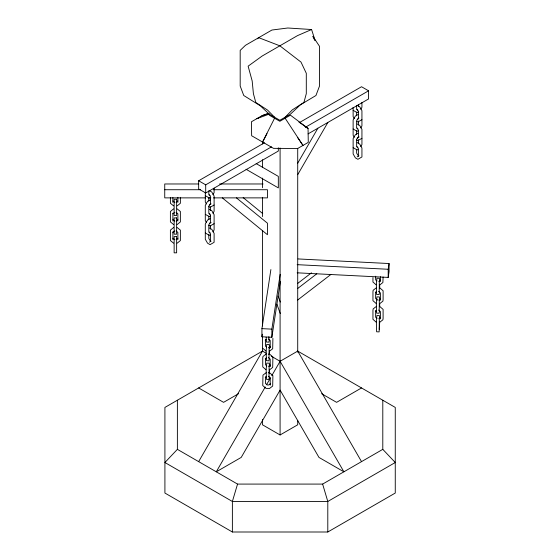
<?xml version="1.0" encoding="UTF-8"?>
<svg xmlns="http://www.w3.org/2000/svg" width="560" height="560" viewBox="0 0 560 560"><rect width="100%" height="100%" fill="white"/><g stroke="black" fill="none" stroke-linecap="round" stroke-linejoin="round"><path stroke-width="0.84" d="M280.301 281.631L271.866 337.281L261.933 336.777L261.933 328.636L270.886 269.563M261.933 336.777L262.318 334.208M269.22 340.137L268.912 342.16L266.434 342.041L266.147 337.176M269.129 347.165L269.003 358.183M271.866 337.281L271.866 329.14L280.168 274.344M269.22 358.785L268.912 360.815L266.434 360.689L266.147 350.924L266.735 344.407L269.22 344.533L269.5 348.306M269.129 365.813L269.003 376.838M269.22 377.44L268.912 379.463L266.434 379.337L266.147 369.572L266.735 363.062L269.22 363.188L269.5 366.212M379.33 280.952L379.204 291.97M379.421 292.572L379.113 294.602L376.628 294.476L376.348 284.711L376.936 278.194L379.421 278.32L379.701 281.554M379.33 299.6L379.204 310.625M379.421 311.227L379.113 313.25L376.628 313.124L376.348 303.359L376.936 296.849L379.421 296.975L379.701 300.202M379.33 318.255L379.204 329.273M297.15 272.818L388.192 277.417L388.192 269.269L389.067 263.536L298.018 258.937M388.192 277.417L389.067 271.677L389.067 263.536M382.795 400.232L382.795 449.351L322.63 484.085L237.545 484.085L232.379 501.466L232.379 532L327.796 532L395.262 493.045L395.262 407.428L297.353 350.896M266.973 133.693L262.577 142.051L274.568 118.23L274.568 117.215L267.589 110.11L255.787 102.459L253.407 93.653L252.175 80.976L248.122 66.171L262.192 56.007L297.514 35.616L311.584 29.526L315.14 40.663M212.968 194.593L214.109 192.619L214.109 188.132M210.07 204.022L208.817 206.185L208.817 213.486L210.07 214.2M212.968 213.248L214.109 211.274L214.109 196.021L211.827 192.073L209.335 190.638M210.07 222.677L208.817 224.833L208.817 232.134L210.07 232.855M212.968 231.896L214.109 229.922L214.109 214.676L211.827 210.728L209.335 209.286M297.675 163.219L317.884 128.212M297.703 174.685L327.859 122.458M360.794 109.249L361.935 107.275L361.935 102.375M360.794 127.897L361.935 125.923L361.935 110.677L359.653 106.729L357.161 105.294M360.794 146.552L361.935 144.578L361.935 129.332L359.653 125.384L357.161 123.942M198.646 461.629L262.458 351.106L266.133 353.227M265.23 387.023L216.279 471.807L241.213 457.415L280.091 390.075L318.969 457.415L343.896 471.807L280.091 361.291L271.271 356.195M266.539 384.755L270.473 377.944M271.782 375.669L280.091 361.291L297.717 351.106L361.529 461.629M177.38 400.232L177.38 449.351L164.913 462.511L232.379 501.466L327.796 501.466L395.262 462.511L382.795 449.351M257.523 38.801L258.699 37.667L279.853 45.815L301.007 62.097L306.299 73.297L306.299 93.653L303.919 102.459L292.334 109.865L285.145 117.215L285.145 118.23L302.981 145.432L297.682 137.648M176.113 202.419L177.877 200.977M173.621 208.852L170.394 211.484L170.394 221.914L173.621 224.546M177.149 205.891L180.369 203.259L180.369 197.33M172.893 213.766L174.65 212.331M176.113 221.067L177.877 219.632M177.149 224.546L180.369 221.914L180.369 211.484L177.149 208.852M173.621 227.507L170.394 230.139L170.394 240.562L173.621 243.194M172.893 232.421L174.65 230.979M176.113 239.722L177.877 238.28M177.149 243.194L180.369 240.562L180.369 230.139L177.149 227.507M297.731 283.388L311.465 272.825M297.549 288.596L316.778 273.805M297.633 300.048L330.827 274.519M265.237 340.235L266.406 339.339M268.66 347.704L270.417 346.353L270.2 347.788L270.2 340.487L268.443 338.961M269.472 351.225L272.685 348.761L272.902 338.338M266.182 354.018L262.969 356.489L262.752 357.917L262.752 366.905L265.965 369.698M265.237 358.89L266.406 357.987M378.861 281.47L380.618 280.119M268.66 366.359L270.417 365.008L270.2 366.443L270.2 359.142L268.443 357.609M379.673 284.991L382.886 282.527L383.103 277.004M269.472 369.88L272.685 367.409L272.902 356.986L269.689 354.193L268.289 354.123M376.376 287.784L373.163 290.255L372.946 291.69L372.946 300.671L376.159 303.471M266.182 372.666L262.969 375.137L262.752 385.56L265.965 388.353L269.472 388.528L272.685 386.057L272.902 375.641L269.689 372.848L268.289 372.771M375.431 292.656L376.6 291.753M265.237 377.538L266.406 376.642M378.861 300.125L380.618 298.774M379.673 303.646L382.886 301.175L383.103 299.74L383.103 290.752L379.89 287.959M376.376 306.432L373.163 308.903L372.946 310.338L372.946 319.326L376.159 322.119M375.431 311.304L376.6 310.408M378.861 318.773L380.618 317.422M379.673 322.294L382.886 319.823L383.103 318.395L383.103 309.407L379.89 306.614M268.499 113.267L262.01 115.668L251.433 121.779L251.65 135.744L273.504 148.358L297.696 148.484L308.273 142.373L308.056 128.408L290.43 115.178L279.853 121.289L269.276 115.178M278.327 147.798L278.327 151.053L205.702 192.983L198.646 188.909L198.646 180.768L264.467 142.772M299.495 122.549L361.529 86.73L368.578 90.804L368.578 98.945L308.063 133.889M198.646 180.768L205.702 184.842L271.516 146.839M305.788 127.057L368.578 90.804M358.407 111.944L357.161 112.665L353.122 110.327M210.07 199.955L207.571 201.39L205.296 205.338L205.296 220.605L206.437 222.579M357.889 114.604L355.397 116.046L353.122 119.994L353.122 135.261L354.263 137.235M358.925 118.083L357.889 118.678L356.643 120.834L356.643 128.135L357.889 128.856M209.335 204.89L211.099 203.868M357.161 119.539L358.407 118.818L358.407 111.524L357.161 109.361M214.109 205.009L210.07 207.347L208.817 206.626M361.935 119.665L357.889 121.996L356.643 121.275M210.581 215.943L209.335 216.657L205.296 214.326M358.407 130.592L357.161 131.313L353.122 128.982M210.07 218.603L207.571 220.045L205.296 223.993L205.296 239.26L207.571 243.208L210.07 244.643L214.109 242.312L214.109 233.324L211.827 229.376L209.335 227.941M357.889 133.259L355.397 134.694L353.122 138.642L353.122 153.909L355.397 157.857L357.889 159.299L361.935 156.968L361.935 147.98L359.653 144.032L357.161 142.59M358.925 136.731L357.889 137.326L356.643 139.489L356.643 146.79L357.889 147.504M209.335 223.538L211.099 222.523M357.161 138.194L358.925 137.172M214.109 223.664L210.07 225.995L208.817 225.274M361.935 138.313L357.889 140.651L356.643 139.93M210.581 234.591L209.335 235.312L205.296 232.974M358.407 149.247L357.161 149.961L353.122 147.63M209.335 242.186L211.099 241.171M357.161 156.842L358.925 155.827L357.889 155.225L356.643 153.069L356.643 149.422M262.822 350.896L164.913 407.428L164.913 493.045L232.379 532M238.532 393.715L223.58 402.346L198.646 387.947M262.458 419.545L262.458 424.788L280.091 434.966L297.717 424.788L297.717 420.42M361.529 387.947L336.595 402.346L321.643 393.715M269.696 113.925L256.725 118.72L258.349 118.216M262.01 115.668L268.499 113.638M198.681 183.974L164.738 183.974L164.738 197.876L205.646 197.876M219.576 183.974L263.095 183.974M164.738 189.728L200.424 189.728M213.479 189.728L267.442 189.728L267.442 197.876L213.479 197.876M208.257 197.876L210.868 197.876M297.15 264.67L388.192 269.269M261.933 328.636L271.866 329.14M311.584 29.526L287.784 28L271.922 30.037L245.476 45.304L240.184 50.393L240.184 86.016L243.754 95.508L260.246 105.749L269.276 114.163L279.853 120.267L290.43 114.163L300.384 104.818L315.952 95.508L319.522 86.016L319.522 46.319L312.907 36.4L314.622 40.054M357.889 110.208L356.643 109.487L356.643 105.833M305.144 126.728L308.056 128.408L298.893 122.059M256.151 163.576L278.327 176.379L278.327 187.894L246.05 169.26M210.07 195.552L208.817 194.831L208.817 190.778M205.296 195.678L209.335 198.009M177.38 449.351L237.545 484.085M243.173 197.624L262.724 213.584M236.432 197.876L267.442 223.195L267.442 234.717L222.327 197.876M172.893 200.977L174.65 202.419M173.621 205.891L170.394 203.259L170.394 197.54M176.113 212.331L177.877 213.766L177.877 221.067M172.893 219.632L174.65 221.067M176.113 230.979L177.877 232.421L177.877 239.722M172.893 238.28L174.65 239.722M376.824 280.889L375.648 279.874L375.648 276.22M376.159 284.816L372.946 282.023L372.946 277.529M378.644 291.382L380.401 292.908L380.401 300.209M377.405 300.048L375.648 298.522L375.648 291.949M378.644 310.03L380.401 311.556L380.401 318.857M266.623 347.123L265.454 346.101L265.454 339.535M262.752 348.257L265.965 351.05M266.623 365.771L265.454 364.756L265.454 358.183M268.443 376.264L270.2 377.79L270.2 385.091L270.417 383.656L268.66 385.007L267.211 384.937L265.454 383.404L265.454 376.838M354.263 118.587L353.122 116.613L353.122 107.331M357.161 128.016L358.407 130.172L358.407 137.473M357.161 146.664L358.407 148.82L358.407 156.121M209.335 194.705L210.581 196.868L210.581 204.169M206.437 203.931L205.296 201.957L205.296 192.409M209.335 213.36L210.581 215.516L210.581 222.817M209.335 232.008L210.581 234.171L210.581 241.472M210.07 240.576L208.817 238.413L208.817 234.766M376.845 299.481L376.999 299.901M376.999 318.556L375.648 317.17L375.648 310.604M278.117 296.051L280.28 302.036M276.885 304.157L280.259 313.495M269.003 339.535L268.849 336.672M266.651 365.694L266.805 366.114M322.63 484.085L327.796 501.466L327.796 532M380.401 276.689L380.401 281.554M379.701 284.816L379.701 288.085M379.701 303.471L379.701 306.74M379.701 318.038L379.421 315.623L376.936 315.497L376.348 322.014L376.628 331.779L379.113 331.905L379.701 322.119M358.407 104.811L358.407 106.435M358.407 121.03L358.407 125.083M358.407 139.678L358.407 143.731M356.643 112.119L356.643 115.766M356.643 130.767L356.643 134.421M297.717 148.351L297.717 352.184M280.091 148.036L280.091 434.966M269.5 350.553L269.5 354.298M269.5 369.208L269.5 372.953M262.458 141.351L262.458 143.976M262.458 159.726L262.458 167.601M262.458 178.094L262.458 187.719M262.458 197.344L262.458 216.587M262.458 230.587L262.458 325.941M262.458 336.434L262.458 351.309M210.581 206.78L210.581 210.427M210.581 225.428L210.581 229.082M208.817 197.463L208.817 201.117M208.817 216.118L208.817 219.765M205.702 184.842L205.702 192.983M177.877 197.33L177.877 202.419M172.893 197.554L172.893 202.419M172.893 213.143L172.893 221.067M172.893 231.791L172.893 239.722M176.631 199.241L174.139 199.241L174.139 215.523L176.631 215.523L176.631 199.241M176.631 217.889L174.139 217.889L174.139 234.178L176.631 234.178L176.631 217.889M176.631 236.544L174.139 236.544L174.139 252.826L176.631 252.826L176.631 236.544"/></g></svg>
